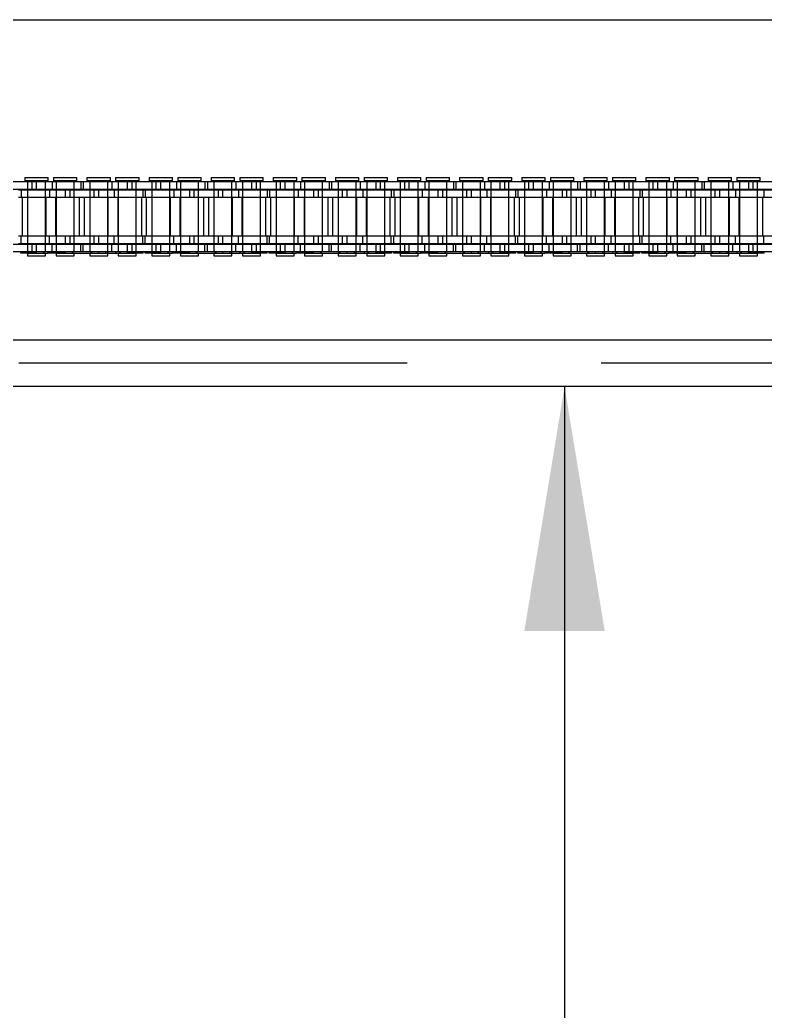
# Model space of a CAD drawing. Header units: metres. Extents: x 0 to 21025, y 0 to 14850.
# Drawn here: x 3292.9 to 3445.3, y 8918.9 to 9121.6 of the extents above; entities that cross this region are included whole.
import ezdxf

# ---------------------------------------------------------------- set-up
doc = ezdxf.new("R2010")
doc.units = ezdxf.units.M
doc.header["$LTSCALE"] = 25
doc.linetypes.add('HIDDEN2', pattern=[4.7625, 3.175, -1.5875])
for name, color, linetype in [('SDM', 7, 'Continuous'), ('SL4', 4, 'Continuous'), ('ST1', 7, 'HIDDEN2')]:
    doc.layers.add(name, color=color, linetype=linetype)
doc.styles.add('ROMANS', font='ROMANS.SHX')
doc.dimstyles.new('25___1-25', dxfattribs={"dimscale": 25, "dimtxt": 2.5, "dimasz": 2, "dimexe": 1.5, "dimexo": 1, "dimgap": 0.5, "dimtad": 1, "dimzin": 12, "dimtxsty": 'ROMANS', "dimcen": 0, "dimclrd": 256, "dimclre": 256, "dimclrt": 3, "dimazin": 3, "dimtfac": 1, "dimtmove": 0, "dimatfit": 0, "dimfxl": 1, "dimlwd": -1, "dimlwe": -1, "dimarcsym": 0})

msp = doc.modelspace()

# ---------------------------------------------------------------- linework, layer by layer
at = {"layer": 'SL4'}
for p, q in [((2880.564, 9121.619), (4205.539, 9121.619)), ((2880.564, 9056.144), (4205.539, 9056.144)), ((4205.539, 9046.619), (2880.564, 9046.619))]:
    msp.add_line(p, q, dxfattribs=at)
at = {"layer": 'ST1'}
for p, q in [((3286.303, 9088.541), (3295.398, 9088.541)), ((3293.932, 9089.384), (3298.729, 9089.384)), ((3293.932, 9089.384), (3293.932, 9088.725)), ((3298.729, 9088.725), (3293.932, 9088.725)), ((3294.485, 9088.725), (3294.485, 9074.227)), ((3294.485, 9088.541), (3294.485, 9087.021)), ((3295.398, 9088.541), (3296.258, 9088.541)), ((3295.398, 9087.021), (3295.398, 9088.541)), ((3296.258, 9088.541), (3305.353, 9088.541)), ((3296.258, 9088.541), (3296.258, 9087.021)), ((3298.175, 9074.227), (3298.175, 9088.725)), ((3298.175, 9087.021), (3298.175, 9088.541)), ((3298.729, 9088.725), (3298.729, 9089.384)), ((3299.505, 9088.541), (3299.505, 9087.021)), ((3299.78, 9089.384), (3304.577, 9089.384)), ((3299.78, 9089.384), (3299.78, 9088.725)), ((3304.577, 9088.725), (3299.78, 9088.725)), ((3300.333, 9088.725), (3300.333, 9074.227)), ((3300.333, 9088.541), (3300.333, 9087.021)), ((3304.023, 9074.227), (3304.023, 9088.725)), ((3304.023, 9087.021), (3304.023, 9088.541)), ((3304.577, 9088.725), (3304.577, 9089.384)), ((3305.353, 9088.541), (3305.353, 9087.021)), ((3305.353, 9088.541), (3311.703, 9088.541)), ((3305.855, 9088.541), (3305.855, 9087.021)), ((3306.632, 9089.384), (3311.429, 9089.384)), ((3306.632, 9089.384), (3306.632, 9088.725)), ((3311.429, 9088.725), (3306.632, 9088.725)), ((3307.185, 9088.725), (3307.185, 9074.227)), ((3307.185, 9088.541), (3307.185, 9087.021)), ((3310.875, 9074.227), (3310.875, 9088.725)), ((3310.875, 9087.021), (3310.875, 9088.541)), ((3311.429, 9088.725), (3311.429, 9089.384)), ((3311.703, 9088.541), (3311.703, 9087.021)), ((3311.703, 9088.541), (3320.798, 9088.541)), ((3312.48, 9089.384), (3317.277, 9089.384)), ((3312.48, 9089.384), (3312.48, 9088.725)), ((3317.277, 9088.725), (3312.48, 9088.725)), ((3313.033, 9088.725), (3313.033, 9074.227)), ((3313.033, 9088.541), (3313.033, 9087.021)), ((3314.95, 9087.021), (3314.95, 9088.541)), ((3315.81, 9088.541), (3315.81, 9087.021)), ((3316.723, 9074.227), (3316.723, 9088.725)), ((3316.723, 9087.021), (3316.723, 9088.541)), ((3317.277, 9088.725), (3317.277, 9089.384)), ((3319.332, 9089.384), (3324.129, 9089.384)), ((3319.332, 9089.384), (3319.332, 9088.725)), ((3324.129, 9088.725), (3319.332, 9088.725)), ((3319.885, 9088.725), (3319.885, 9074.227)), ((3319.885, 9088.541), (3319.885, 9087.021)), ((3320.798, 9088.541), (3321.658, 9088.541)), ((3320.798, 9087.021), (3320.798, 9088.541)), ((3321.658, 9088.541), (3330.753, 9088.541)), ((3321.658, 9088.541), (3321.658, 9087.021)), ((3323.575, 9074.227), (3323.575, 9088.725)), ((3323.575, 9087.021), (3323.575, 9088.541)), ((3324.129, 9088.725), (3324.129, 9089.384)), ((3324.905, 9088.541), (3324.905, 9087.021)), ((3325.18, 9089.384), (3329.977, 9089.384)), ((3325.18, 9089.384), (3325.18, 9088.725)), ((3329.977, 9088.725), (3325.18, 9088.725)), ((3325.733, 9088.725), (3325.733, 9074.227)), ((3325.733, 9088.541), (3325.733, 9087.021)), ((3329.423, 9074.227), (3329.423, 9088.725)), ((3329.423, 9087.021), (3329.423, 9088.541)), ((3329.977, 9088.725), (3329.977, 9089.384)), ((3330.753, 9088.541), (3330.753, 9087.021)), ((3330.753, 9088.541), (3337.103, 9088.541)), ((3331.255, 9088.541), (3331.255, 9087.021)), ((3332.032, 9089.384), (3336.829, 9089.384)), ((3332.032, 9089.384), (3332.032, 9088.725)), ((3336.829, 9088.725), (3332.032, 9088.725)), ((3332.585, 9088.725), (3332.585, 9074.227)), ((3332.585, 9088.541), (3332.585, 9087.021)), ((3336.275, 9074.227), (3336.275, 9088.725)), ((3336.275, 9087.021), (3336.275, 9088.541)), ((3336.829, 9088.725), (3336.829, 9089.384)), ((3337.103, 9088.541), (3337.103, 9087.021)), ((3337.103, 9088.541), (3346.198, 9088.541)), ((3337.88, 9089.384), (3342.677, 9089.384)), ((3337.88, 9089.384), (3337.88, 9088.725)), ((3342.677, 9088.725), (3337.88, 9088.725)), ((3338.433, 9088.725), (3338.433, 9074.227)), ((3338.433, 9088.541), (3338.433, 9087.021)), ((3340.35, 9087.021), (3340.35, 9088.541)), ((3341.21, 9088.541), (3341.21, 9087.021)), ((3342.123, 9074.227), (3342.123, 9088.725)), ((3342.123, 9087.021), (3342.123, 9088.541)), ((3342.677, 9088.725), (3342.677, 9089.384)), ((3344.732, 9089.384), (3349.529, 9089.384)), ((3344.732, 9089.384), (3344.732, 9088.725)), ((3349.529, 9088.725), (3344.732, 9088.725)), ((3345.285, 9088.725), (3345.285, 9074.227)), ((3345.285, 9088.541), (3345.285, 9087.021)), ((3346.198, 9088.541), (3347.058, 9088.541)), ((3346.198, 9087.021), (3346.198, 9088.541)), ((3347.058, 9088.541), (3356.153, 9088.541)), ((3347.058, 9088.541), (3347.058, 9087.021)), ((3348.975, 9074.227), (3348.975, 9088.725)), ((3348.975, 9087.021), (3348.975, 9088.541)), ((3349.529, 9088.725), (3349.529, 9089.384)), ((3350.305, 9088.541), (3350.305, 9087.021)), ((3350.58, 9089.384), (3355.377, 9089.384)), ((3350.58, 9089.384), (3350.58, 9088.725)), ((3355.377, 9088.725), (3350.58, 9088.725)), ((3351.133, 9088.725), (3351.133, 9074.227)), ((3351.133, 9088.541), (3351.133, 9087.021)), ((3354.823, 9074.227), (3354.823, 9088.725)), ((3354.823, 9087.021), (3354.823, 9088.541)), ((3355.377, 9088.725), (3355.377, 9089.384)), ((3356.153, 9088.541), (3356.153, 9087.021)), ((3356.153, 9088.541), (3362.503, 9088.541)), ((3356.655, 9088.541), (3356.655, 9087.021)), ((3357.432, 9089.384), (3362.229, 9089.384)), ((3357.432, 9089.384), (3357.432, 9088.725)), ((3362.229, 9088.725), (3357.432, 9088.725)), ((3357.985, 9088.725), (3357.985, 9074.227)), ((3357.985, 9088.541), (3357.985, 9087.021)), ((3361.675, 9074.227), (3361.675, 9088.725)), ((3361.675, 9087.021), (3361.675, 9088.541)), ((3362.229, 9088.725), (3362.229, 9089.384)), ((3362.503, 9088.541), (3362.503, 9087.021)), ((3362.503, 9088.541), (3371.598, 9088.541)), ((3363.28, 9089.384), (3368.077, 9089.384)), ((3363.28, 9089.384), (3363.28, 9088.725)), ((3368.077, 9088.725), (3363.28, 9088.725)), ((3363.833, 9088.725), (3363.833, 9074.227)), ((3363.833, 9088.541), (3363.833, 9087.021)), ((3365.75, 9087.021), (3365.75, 9088.541)), ((3366.61, 9088.541), (3366.61, 9087.021)), ((3367.523, 9074.227), (3367.523, 9088.725)), ((3367.523, 9087.021), (3367.523, 9088.541)), ((3368.077, 9088.725), (3368.077, 9089.384)), ((3370.132, 9089.384), (3374.929, 9089.384)), ((3370.132, 9089.384), (3370.132, 9088.725)), ((3374.929, 9088.725), (3370.132, 9088.725)), ((3370.685, 9088.725), (3370.685, 9074.227)), ((3370.685, 9088.541), (3370.685, 9087.021)), ((3371.598, 9088.541), (3372.458, 9088.541)), ((3371.598, 9087.021), (3371.598, 9088.541)), ((3372.458, 9088.541), (3381.553, 9088.541)), ((3372.458, 9088.541), (3372.458, 9087.021)), ((3374.375, 9074.227), (3374.375, 9088.725)), ((3374.375, 9087.021), (3374.375, 9088.541)), ((3374.929, 9088.725), (3374.929, 9089.384)), ((3375.705, 9088.541), (3375.705, 9087.021)), ((3375.98, 9089.384), (3380.777, 9089.384)), ((3375.98, 9089.384), (3375.98, 9088.725)), ((3380.777, 9088.725), (3375.98, 9088.725)), ((3376.533, 9088.725), (3376.533, 9074.227)), ((3376.533, 9088.541), (3376.533, 9087.021)), ((3380.223, 9074.227), (3380.223, 9088.725)), ((3380.223, 9087.021), (3380.223, 9088.541)), ((3380.777, 9088.725), (3380.777, 9089.384)), ((3381.553, 9088.541), (3381.553, 9087.021)), ((3381.553, 9088.541), (3387.903, 9088.541)), ((3382.055, 9088.541), (3382.055, 9087.021)), ((3382.832, 9089.384), (3387.629, 9089.384)), ((3382.832, 9089.384), (3382.832, 9088.725)), ((3387.629, 9088.725), (3382.832, 9088.725)), ((3383.385, 9088.725), (3383.385, 9074.227)), ((3383.385, 9088.541), (3383.385, 9087.021)), ((3387.075, 9074.227), (3387.075, 9088.725)), ((3387.075, 9087.021), (3387.075, 9088.541)), ((3387.629, 9088.725), (3387.629, 9089.384)), ((3387.903, 9088.541), (3387.903, 9087.021)), ((3387.903, 9088.541), (3396.998, 9088.541)), ((3388.68, 9089.384), (3393.477, 9089.384)), ((3388.68, 9089.384), (3388.68, 9088.725)), ((3393.477, 9088.725), (3388.68, 9088.725)), ((3389.233, 9088.725), (3389.233, 9074.227)), ((3389.233, 9088.541), (3389.233, 9087.021)), ((3391.15, 9087.021), (3391.15, 9088.541)), ((3392.01, 9088.541), (3392.01, 9087.021)), ((3392.923, 9074.227), (3392.923, 9088.725)), ((3392.923, 9087.021), (3392.923, 9088.541)), ((3393.477, 9088.725), (3393.477, 9089.384)), ((3395.532, 9089.384), (3400.329, 9089.384)), ((3395.532, 9089.384), (3395.532, 9088.725)), ((3400.329, 9088.725), (3395.532, 9088.725)), ((3396.085, 9088.725), (3396.085, 9074.227)), ((3396.085, 9088.541), (3396.085, 9087.021)), ((3396.998, 9088.541), (3397.858, 9088.541)), ((3396.998, 9087.021), (3396.998, 9088.541)), ((3397.858, 9088.541), (3406.953, 9088.541)), ((3397.858, 9088.541), (3397.858, 9087.021)), ((3399.775, 9074.227), (3399.775, 9088.725)), ((3399.775, 9087.021), (3399.775, 9088.541)), ((3400.329, 9088.725), (3400.329, 9089.384)), ((3401.105, 9088.541), (3401.105, 9087.021)), ((3401.38, 9089.384), (3406.177, 9089.384)), ((3401.38, 9089.384), (3401.38, 9088.725)), ((3406.177, 9088.725), (3401.38, 9088.725)), ((3401.933, 9088.725), (3401.933, 9074.227)), ((3401.933, 9088.541), (3401.933, 9087.021)), ((3405.623, 9074.227), (3405.623, 9088.725)), ((3405.623, 9087.021), (3405.623, 9088.541)), ((3406.177, 9088.725), (3406.177, 9089.384)), ((3406.953, 9088.541), (3406.953, 9087.021)), ((3406.953, 9088.541), (3413.303, 9088.541)), ((3407.455, 9088.541), (3407.455, 9087.021)), ((3408.232, 9089.384), (3413.029, 9089.384)), ((3408.232, 9089.384), (3408.232, 9088.725)), ((3413.029, 9088.725), (3408.232, 9088.725)), ((3408.785, 9088.725), (3408.785, 9074.227)), ((3408.785, 9088.541), (3408.785, 9087.021)), ((3412.475, 9074.227), (3412.475, 9088.725)), ((3412.475, 9087.021), (3412.475, 9088.541)), ((3413.029, 9088.725), (3413.029, 9089.384)), ((3413.303, 9088.541), (3413.303, 9087.021)), ((3413.303, 9088.541), (3422.398, 9088.541)), ((3414.08, 9089.384), (3418.877, 9089.384)), ((3414.08, 9089.384), (3414.08, 9088.725)), ((3418.877, 9088.725), (3414.08, 9088.725)), ((3414.633, 9088.725), (3414.633, 9074.227)), ((3414.633, 9088.541), (3414.633, 9087.021)), ((3416.55, 9087.021), (3416.55, 9088.541)), ((3417.41, 9088.541), (3417.41, 9087.021)), ((3418.323, 9074.227), (3418.323, 9088.725)), ((3418.323, 9087.021), (3418.323, 9088.541)), ((3418.877, 9088.725), (3418.877, 9089.384)), ((3420.932, 9089.384), (3425.729, 9089.384)), ((3420.932, 9089.384), (3420.932, 9088.725)), ((3425.729, 9088.725), (3420.932, 9088.725)), ((3421.485, 9088.725), (3421.485, 9074.227)), ((3421.485, 9088.541), (3421.485, 9087.021)), ((3422.398, 9088.541), (3423.258, 9088.541)), ((3422.398, 9087.021), (3422.398, 9088.541)), ((3423.258, 9088.541), (3432.353, 9088.541)), ((3423.258, 9088.541), (3423.258, 9087.021)), ((3425.175, 9074.227), (3425.175, 9088.725)), ((3425.175, 9087.021), (3425.175, 9088.541)), ((3425.729, 9088.725), (3425.729, 9089.384)), ((3426.505, 9088.541), (3426.505, 9087.021)), ((3426.78, 9089.384), (3431.577, 9089.384)), ((3426.78, 9089.384), (3426.78, 9088.725)), ((3431.577, 9088.725), (3426.78, 9088.725)), ((3427.333, 9088.725), (3427.333, 9074.227)), ((3427.333, 9088.541), (3427.333, 9087.021)), ((3431.023, 9074.227), (3431.023, 9088.725)), ((3431.023, 9087.021), (3431.023, 9088.541)), ((3431.577, 9088.725), (3431.577, 9089.384)), ((3432.353, 9088.541), (3432.353, 9087.021)), ((3432.353, 9088.541), (3438.703, 9088.541)), ((3432.855, 9088.541), (3432.855, 9087.021)), ((3433.632, 9089.384), (3438.429, 9089.384)), ((3433.632, 9089.384), (3433.632, 9088.725)), ((3438.429, 9088.725), (3433.632, 9088.725)), ((3434.185, 9088.725), (3434.185, 9074.227)), ((3434.185, 9088.541), (3434.185, 9087.021)), ((3437.875, 9074.227), (3437.875, 9088.725)), ((3437.875, 9087.021), (3437.875, 9088.541)), ((3438.429, 9088.725), (3438.429, 9089.384)), ((3438.703, 9088.541), (3438.703, 9087.021)), ((3438.703, 9088.541), (3447.798, 9088.541)), ((3439.48, 9089.384), (3444.277, 9089.384)), ((3439.48, 9089.384), (3439.48, 9088.725)), ((3444.277, 9088.725), (3439.48, 9088.725)), ((3440.033, 9088.725), (3440.033, 9074.227)), ((3440.033, 9088.541), (3440.033, 9087.021)), ((3441.95, 9087.021), (3441.95, 9088.541)), ((3442.81, 9088.541), (3442.81, 9087.021)), ((3443.723, 9074.227), (3443.723, 9088.725)), ((3443.723, 9087.021), (3443.723, 9088.541)), ((3444.277, 9088.725), (3444.277, 9089.384)), ((3286.303, 9087.021), (3295.398, 9087.021)), ((3292.653, 9086.869), (3299.003, 9086.869)), ((3293.155, 9086.869), (3293.155, 9085.349)), ((3294.485, 9086.869), (3294.485, 9085.349)), ((3295.398, 9087.021), (3296.258, 9087.021)), ((3296.258, 9087.021), (3305.353, 9087.021)), ((3298.175, 9085.349), (3298.175, 9086.869)), ((3299.003, 9086.869), (3299.003, 9085.349)), ((3299.003, 9086.869), (3308.098, 9086.869)), ((3300.333, 9086.869), (3300.333, 9085.349)), ((3302.25, 9085.349), (3302.25, 9086.869)), ((3303.11, 9086.869), (3303.11, 9085.349)), ((3304.023, 9085.349), (3304.023, 9086.869)), ((3305.353, 9087.021), (3311.703, 9087.021)), ((3307.185, 9086.869), (3307.185, 9085.349)), ((3308.098, 9086.869), (3308.958, 9086.869)), ((3308.098, 9085.349), (3308.098, 9086.869)), ((3308.958, 9086.869), (3318.053, 9086.869)), ((3308.958, 9086.869), (3308.958, 9085.349)), ((3310.875, 9085.349), (3310.875, 9086.869)), ((3311.703, 9087.021), (3320.798, 9087.021)), ((3312.205, 9086.869), (3312.205, 9085.349)), ((3313.033, 9086.869), (3313.033, 9085.349)), ((3316.723, 9085.349), (3316.723, 9086.869)), ((3318.053, 9086.869), (3318.053, 9085.349)), ((3318.053, 9086.869), (3324.403, 9086.869)), ((3318.555, 9086.869), (3318.555, 9085.349)), ((3319.885, 9086.869), (3319.885, 9085.349)), ((3320.798, 9087.021), (3321.658, 9087.021)), ((3321.658, 9087.021), (3330.753, 9087.021)), ((3323.575, 9085.349), (3323.575, 9086.869)), ((3324.403, 9086.869), (3324.403, 9085.349)), ((3324.403, 9086.869), (3333.498, 9086.869)), ((3325.733, 9086.869), (3325.733, 9085.349)), ((3327.65, 9085.349), (3327.65, 9086.869)), ((3328.51, 9086.869), (3328.51, 9085.349)), ((3329.423, 9085.349), (3329.423, 9086.869)), ((3330.753, 9087.021), (3337.103, 9087.021)), ((3332.585, 9086.869), (3332.585, 9085.349)), ((3333.498, 9086.869), (3334.358, 9086.869)), ((3333.498, 9085.349), (3333.498, 9086.869)), ((3334.358, 9086.869), (3343.453, 9086.869)), ((3334.358, 9086.869), (3334.358, 9085.349)), ((3336.275, 9085.349), (3336.275, 9086.869)), ((3337.103, 9087.021), (3346.198, 9087.021)), ((3337.605, 9086.869), (3337.605, 9085.349)), ((3338.433, 9086.869), (3338.433, 9085.349)), ((3342.123, 9085.349), (3342.123, 9086.869)), ((3343.453, 9086.869), (3343.453, 9085.349)), ((3343.453, 9086.869), (3349.803, 9086.869)), ((3343.955, 9086.869), (3343.955, 9085.349)), ((3345.285, 9086.869), (3345.285, 9085.349)), ((3346.198, 9087.021), (3347.058, 9087.021)), ((3347.058, 9087.021), (3356.153, 9087.021)), ((3348.975, 9085.349), (3348.975, 9086.869)), ((3349.803, 9086.869), (3349.803, 9085.349)), ((3349.803, 9086.869), (3358.898, 9086.869)), ((3351.133, 9086.869), (3351.133, 9085.349)), ((3353.05, 9085.349), (3353.05, 9086.869)), ((3353.91, 9086.869), (3353.91, 9085.349)), ((3354.823, 9085.349), (3354.823, 9086.869)), ((3356.153, 9087.021), (3362.503, 9087.021)), ((3357.985, 9086.869), (3357.985, 9085.349)), ((3358.898, 9086.869), (3359.758, 9086.869)), ((3358.898, 9085.349), (3358.898, 9086.869)), ((3359.758, 9086.869), (3368.853, 9086.869)), ((3359.758, 9086.869), (3359.758, 9085.349)), ((3361.675, 9085.349), (3361.675, 9086.869)), ((3362.503, 9087.021), (3371.598, 9087.021)), ((3363.005, 9086.869), (3363.005, 9085.349)), ((3363.833, 9086.869), (3363.833, 9085.349)), ((3367.523, 9085.349), (3367.523, 9086.869)), ((3368.853, 9086.869), (3368.853, 9085.349)), ((3368.853, 9086.869), (3375.203, 9086.869)), ((3369.355, 9086.869), (3369.355, 9085.349)), ((3370.685, 9086.869), (3370.685, 9085.349)), ((3371.598, 9087.021), (3372.458, 9087.021)), ((3372.458, 9087.021), (3381.553, 9087.021)), ((3374.375, 9085.349), (3374.375, 9086.869)), ((3375.203, 9086.869), (3375.203, 9085.349)), ((3375.203, 9086.869), (3384.298, 9086.869)), ((3376.533, 9086.869), (3376.533, 9085.349)), ((3378.45, 9085.349), (3378.45, 9086.869)), ((3379.31, 9086.869), (3379.31, 9085.349)), ((3380.223, 9085.349), (3380.223, 9086.869)), ((3381.553, 9087.021), (3387.903, 9087.021)), ((3383.385, 9086.869), (3383.385, 9085.349)), ((3384.298, 9086.869), (3385.158, 9086.869)), ((3384.298, 9085.349), (3384.298, 9086.869)), ((3385.158, 9086.869), (3394.253, 9086.869)), ((3385.158, 9086.869), (3385.158, 9085.349)), ((3387.075, 9085.349), (3387.075, 9086.869)), ((3387.903, 9087.021), (3396.998, 9087.021)), ((3388.405, 9086.869), (3388.405, 9085.349)), ((3389.233, 9086.869), (3389.233, 9085.349)), ((3392.923, 9085.349), (3392.923, 9086.869)), ((3394.253, 9086.869), (3394.253, 9085.349)), ((3394.253, 9086.869), (3400.603, 9086.869)), ((3394.755, 9086.869), (3394.755, 9085.349)), ((3396.085, 9086.869), (3396.085, 9085.349)), ((3396.998, 9087.021), (3397.858, 9087.021)), ((3397.858, 9087.021), (3406.953, 9087.021)), ((3399.775, 9085.349), (3399.775, 9086.869)), ((3400.603, 9086.869), (3400.603, 9085.349)), ((3400.603, 9086.869), (3409.698, 9086.869)), ((3401.933, 9086.869), (3401.933, 9085.349)), ((3403.85, 9085.349), (3403.85, 9086.869)), ((3404.71, 9086.869), (3404.71, 9085.349)), ((3405.623, 9085.349), (3405.623, 9086.869)), ((3406.953, 9087.021), (3413.303, 9087.021)), ((3408.785, 9086.869), (3408.785, 9085.349)), ((3409.698, 9086.869), (3410.558, 9086.869)), ((3409.698, 9085.349), (3409.698, 9086.869)), ((3410.558, 9086.869), (3419.653, 9086.869)), ((3410.558, 9086.869), (3410.558, 9085.349)), ((3412.475, 9085.349), (3412.475, 9086.869)), ((3413.303, 9087.021), (3422.398, 9087.021)), ((3413.805, 9086.869), (3413.805, 9085.349)), ((3414.633, 9086.869), (3414.633, 9085.349)), ((3418.323, 9085.349), (3418.323, 9086.869)), ((3419.653, 9086.869), (3419.653, 9085.349)), ((3419.653, 9086.869), (3426.003, 9086.869)), ((3420.155, 9086.869), (3420.155, 9085.349)), ((3421.485, 9086.869), (3421.485, 9085.349)), ((3422.398, 9087.021), (3423.258, 9087.021)), ((3423.258, 9087.021), (3432.353, 9087.021)), ((3425.175, 9085.349), (3425.175, 9086.869)), ((3426.003, 9086.869), (3426.003, 9085.349)), ((3426.003, 9086.869), (3435.098, 9086.869)), ((3427.333, 9086.869), (3427.333, 9085.349)), ((3429.25, 9085.349), (3429.25, 9086.869)), ((3430.11, 9086.869), (3430.11, 9085.349)), ((3431.023, 9085.349), (3431.023, 9086.869)), ((3432.353, 9087.021), (3438.703, 9087.021)), ((3434.185, 9086.869), (3434.185, 9085.349)), ((3435.098, 9086.869), (3435.958, 9086.869)), ((3435.098, 9085.349), (3435.098, 9086.869)), ((3435.958, 9086.869), (3445.053, 9086.869)), ((3435.958, 9086.869), (3435.958, 9085.349)), ((3437.875, 9085.349), (3437.875, 9086.869)), ((3438.703, 9087.021), (3447.798, 9087.021)), ((3439.205, 9086.869), (3439.205, 9085.349)), ((3440.033, 9086.869), (3440.033, 9085.349)), ((3443.723, 9085.349), (3443.723, 9086.869)), ((3445.053, 9086.869), (3445.053, 9085.349)), ((3445.053, 9086.869), (3451.403, 9086.869)), ((3292.653, 9085.349), (3299.003, 9085.349)), ((3293.438, 9077.419), (3293.438, 9085.349)), ((3294.485, 9085.349), (3294.485, 9077.419)), ((3298.175, 9077.419), (3298.175, 9085.349)), ((3298.218, 9085.349), (3298.218, 9077.419)), ((3299.003, 9085.349), (3308.098, 9085.349)), ((3300.29, 9077.419), (3300.29, 9085.349)), ((3300.333, 9085.349), (3300.333, 9077.419)), ((3304.023, 9077.419), (3304.023, 9085.349)), ((3305.07, 9085.349), (3305.07, 9077.419)), ((3306.138, 9077.419), (3306.138, 9085.349)), ((3307.185, 9085.349), (3307.185, 9077.419)), ((3308.098, 9085.349), (3308.958, 9085.349)), ((3308.958, 9085.349), (3318.053, 9085.349)), ((3310.875, 9077.419), (3310.875, 9085.349)), ((3310.918, 9085.349), (3310.918, 9077.419)), ((3312.99, 9077.419), (3312.99, 9085.349)), ((3313.033, 9085.349), (3313.033, 9077.419)), ((3316.723, 9077.419), (3316.723, 9085.349)), ((3317.77, 9085.349), (3317.77, 9077.419)), ((3318.053, 9085.349), (3324.403, 9085.349)), ((3318.838, 9077.419), (3318.838, 9085.349)), ((3319.885, 9085.349), (3319.885, 9077.419)), ((3323.575, 9077.419), (3323.575, 9085.349)), ((3323.618, 9085.349), (3323.618, 9077.419)), ((3324.403, 9085.349), (3333.498, 9085.349)), ((3325.69, 9077.419), (3325.69, 9085.349)), ((3325.733, 9085.349), (3325.733, 9077.419)), ((3329.423, 9077.419), (3329.423, 9085.349)), ((3330.47, 9085.349), (3330.47, 9077.419)), ((3331.538, 9077.419), (3331.538, 9085.349)), ((3332.585, 9085.349), (3332.585, 9077.419)), ((3333.498, 9085.349), (3334.358, 9085.349)), ((3334.358, 9085.349), (3343.453, 9085.349)), ((3336.275, 9077.419), (3336.275, 9085.349)), ((3336.318, 9085.349), (3336.318, 9077.419)), ((3338.39, 9077.419), (3338.39, 9085.349)), ((3338.433, 9085.349), (3338.433, 9077.419)), ((3342.123, 9077.419), (3342.123, 9085.349)), ((3343.17, 9085.349), (3343.17, 9077.419)), ((3343.453, 9085.349), (3349.803, 9085.349)), ((3344.238, 9077.419), (3344.238, 9085.349)), ((3345.285, 9085.349), (3345.285, 9077.419)), ((3348.975, 9077.419), (3348.975, 9085.349)), ((3349.018, 9085.349), (3349.018, 9077.419)), ((3349.803, 9085.349), (3358.898, 9085.349)), ((3351.09, 9077.419), (3351.09, 9085.349)), ((3351.133, 9085.349), (3351.133, 9077.419)), ((3354.823, 9077.419), (3354.823, 9085.349)), ((3355.87, 9085.349), (3355.87, 9077.419)), ((3356.938, 9077.419), (3356.938, 9085.349)), ((3357.985, 9085.349), (3357.985, 9077.419)), ((3358.898, 9085.349), (3359.758, 9085.349)), ((3359.758, 9085.349), (3368.853, 9085.349)), ((3361.675, 9077.419), (3361.675, 9085.349)), ((3361.718, 9085.349), (3361.718, 9077.419)), ((3363.79, 9077.419), (3363.79, 9085.349)), ((3363.833, 9085.349), (3363.833, 9077.419)), ((3367.523, 9077.419), (3367.523, 9085.349)), ((3368.57, 9085.349), (3368.57, 9077.419)), ((3368.853, 9085.349), (3375.203, 9085.349)), ((3369.638, 9077.419), (3369.638, 9085.349)), ((3370.685, 9085.349), (3370.685, 9077.419)), ((3374.375, 9077.419), (3374.375, 9085.349)), ((3374.418, 9085.349), (3374.418, 9077.419)), ((3375.203, 9085.349), (3384.298, 9085.349)), ((3376.49, 9077.419), (3376.49, 9085.349)), ((3376.533, 9085.349), (3376.533, 9077.419)), ((3380.223, 9077.419), (3380.223, 9085.349)), ((3381.27, 9085.349), (3381.27, 9077.419)), ((3382.338, 9077.419), (3382.338, 9085.349)), ((3383.385, 9085.349), (3383.385, 9077.419)), ((3384.298, 9085.349), (3385.158, 9085.349)), ((3385.158, 9085.349), (3394.253, 9085.349)), ((3387.075, 9077.419), (3387.075, 9085.349)), ((3387.118, 9085.349), (3387.118, 9077.419)), ((3389.19, 9077.419), (3389.19, 9085.349)), ((3389.233, 9085.349), (3389.233, 9077.419)), ((3392.923, 9077.419), (3392.923, 9085.349)), ((3393.97, 9085.349), (3393.97, 9077.419)), ((3394.253, 9085.349), (3400.603, 9085.349)), ((3395.038, 9077.419), (3395.038, 9085.349)), ((3396.085, 9085.349), (3396.085, 9077.419)), ((3399.775, 9077.419), (3399.775, 9085.349)), ((3399.818, 9085.349), (3399.818, 9077.419)), ((3400.603, 9085.349), (3409.698, 9085.349)), ((3401.89, 9077.419), (3401.89, 9085.349)), ((3401.933, 9085.349), (3401.933, 9077.419)), ((3405.623, 9077.419), (3405.623, 9085.349)), ((3406.67, 9085.349), (3406.67, 9077.419)), ((3407.738, 9077.419), (3407.738, 9085.349)), ((3408.785, 9085.349), (3408.785, 9077.419)), ((3409.698, 9085.349), (3410.558, 9085.349)), ((3410.558, 9085.349), (3419.653, 9085.349)), ((3412.475, 9077.419), (3412.475, 9085.349)), ((3412.518, 9085.349), (3412.518, 9077.419)), ((3414.59, 9077.419), (3414.59, 9085.349)), ((3414.633, 9085.349), (3414.633, 9077.419)), ((3418.323, 9077.419), (3418.323, 9085.349)), ((3419.37, 9085.349), (3419.37, 9077.419)), ((3419.653, 9085.349), (3426.003, 9085.349)), ((3420.438, 9077.419), (3420.438, 9085.349)), ((3421.485, 9085.349), (3421.485, 9077.419)), ((3425.175, 9077.419), (3425.175, 9085.349)), ((3425.218, 9085.349), (3425.218, 9077.419)), ((3426.003, 9085.349), (3435.098, 9085.349)), ((3427.29, 9077.419), (3427.29, 9085.349)), ((3427.333, 9085.349), (3427.333, 9077.419)), ((3431.023, 9077.419), (3431.023, 9085.349)), ((3432.07, 9085.349), (3432.07, 9077.419)), ((3433.138, 9077.419), (3433.138, 9085.349)), ((3434.185, 9085.349), (3434.185, 9077.419)), ((3435.098, 9085.349), (3435.958, 9085.349)), ((3435.958, 9085.349), (3445.053, 9085.349)), ((3437.875, 9077.419), (3437.875, 9085.349)), ((3437.918, 9085.349), (3437.918, 9077.419)), ((3439.99, 9077.419), (3439.99, 9085.349)), ((3440.033, 9085.349), (3440.033, 9077.419)), ((3443.723, 9077.419), (3443.723, 9085.349)), ((3444.77, 9085.349), (3444.77, 9077.419)), ((3445.053, 9085.349), (3451.403, 9085.349)), ((3292.653, 9077.419), (3299.003, 9077.419)), ((3293.155, 9075.899), (3293.155, 9077.419)), ((3294.485, 9077.419), (3294.485, 9075.899)), ((3298.175, 9075.899), (3298.175, 9077.419)), ((3299.003, 9075.899), (3299.003, 9077.419)), ((3299.003, 9077.419), (3308.098, 9077.419)), ((3300.333, 9077.419), (3300.333, 9075.899)), ((3302.25, 9075.899), (3302.25, 9077.419)), ((3303.11, 9077.419), (3303.11, 9075.899)), ((3304.023, 9075.899), (3304.023, 9077.419)), ((3307.185, 9077.419), (3307.185, 9075.899)), ((3308.098, 9077.419), (3308.958, 9077.419)), ((3308.098, 9075.899), (3308.098, 9077.419)), ((3308.958, 9077.419), (3318.053, 9077.419)), ((3308.958, 9077.419), (3308.958, 9075.899)), ((3310.875, 9075.899), (3310.875, 9077.419)), ((3312.205, 9075.899), (3312.205, 9077.419)), ((3313.033, 9077.419), (3313.033, 9075.899)), ((3316.723, 9075.899), (3316.723, 9077.419)), ((3318.053, 9075.899), (3318.053, 9077.419)), ((3318.053, 9077.419), (3324.403, 9077.419)), ((3318.555, 9075.899), (3318.555, 9077.419)), ((3319.885, 9077.419), (3319.885, 9075.899)), ((3323.575, 9075.899), (3323.575, 9077.419)), ((3324.403, 9075.899), (3324.403, 9077.419)), ((3324.403, 9077.419), (3333.498, 9077.419)), ((3325.733, 9077.419), (3325.733, 9075.899)), ((3327.65, 9075.899), (3327.65, 9077.419)), ((3328.51, 9077.419), (3328.51, 9075.899)), ((3329.423, 9075.899), (3329.423, 9077.419)), ((3332.585, 9077.419), (3332.585, 9075.899)), ((3333.498, 9077.419), (3334.358, 9077.419)), ((3333.498, 9075.899), (3333.498, 9077.419)), ((3334.358, 9077.419), (3343.453, 9077.419)), ((3334.358, 9077.419), (3334.358, 9075.899)), ((3336.275, 9075.899), (3336.275, 9077.419)), ((3337.605, 9075.899), (3337.605, 9077.419)), ((3338.433, 9077.419), (3338.433, 9075.899)), ((3342.123, 9075.899), (3342.123, 9077.419)), ((3343.453, 9075.899), (3343.453, 9077.419)), ((3343.453, 9077.419), (3349.803, 9077.419)), ((3343.955, 9075.899), (3343.955, 9077.419)), ((3345.285, 9077.419), (3345.285, 9075.899)), ((3348.975, 9075.899), (3348.975, 9077.419)), ((3349.803, 9075.899), (3349.803, 9077.419)), ((3349.803, 9077.419), (3358.898, 9077.419)), ((3351.133, 9077.419), (3351.133, 9075.899)), ((3353.05, 9075.899), (3353.05, 9077.419)), ((3353.91, 9077.419), (3353.91, 9075.899)), ((3354.823, 9075.899), (3354.823, 9077.419)), ((3357.985, 9077.419), (3357.985, 9075.899)), ((3358.898, 9077.419), (3359.758, 9077.419)), ((3358.898, 9075.899), (3358.898, 9077.419)), ((3359.758, 9077.419), (3368.853, 9077.419)), ((3359.758, 9077.419), (3359.758, 9075.899)), ((3361.675, 9075.899), (3361.675, 9077.419)), ((3363.005, 9075.899), (3363.005, 9077.419)), ((3363.833, 9077.419), (3363.833, 9075.899)), ((3367.523, 9075.899), (3367.523, 9077.419)), ((3368.853, 9075.899), (3368.853, 9077.419)), ((3368.853, 9077.419), (3375.203, 9077.419)), ((3369.355, 9075.899), (3369.355, 9077.419)), ((3370.685, 9077.419), (3370.685, 9075.899)), ((3374.375, 9075.899), (3374.375, 9077.419)), ((3375.203, 9075.899), (3375.203, 9077.419)), ((3375.203, 9077.419), (3384.298, 9077.419)), ((3376.533, 9077.419), (3376.533, 9075.899)), ((3378.45, 9075.899), (3378.45, 9077.419)), ((3379.31, 9077.419), (3379.31, 9075.899)), ((3380.223, 9075.899), (3380.223, 9077.419)), ((3383.385, 9077.419), (3383.385, 9075.899)), ((3384.298, 9077.419), (3385.158, 9077.419)), ((3384.298, 9075.899), (3384.298, 9077.419)), ((3385.158, 9077.419), (3394.253, 9077.419)), ((3385.158, 9077.419), (3385.158, 9075.899)), ((3387.075, 9075.899), (3387.075, 9077.419)), ((3388.405, 9075.899), (3388.405, 9077.419)), ((3389.233, 9077.419), (3389.233, 9075.899)), ((3392.923, 9075.899), (3392.923, 9077.419)), ((3394.253, 9075.899), (3394.253, 9077.419)), ((3394.253, 9077.419), (3400.603, 9077.419)), ((3394.755, 9075.899), (3394.755, 9077.419)), ((3396.085, 9077.419), (3396.085, 9075.899)), ((3399.775, 9075.899), (3399.775, 9077.419)), ((3400.603, 9075.899), (3400.603, 9077.419)), ((3400.603, 9077.419), (3409.698, 9077.419)), ((3401.933, 9077.419), (3401.933, 9075.899)), ((3403.85, 9075.899), (3403.85, 9077.419)), ((3404.71, 9077.419), (3404.71, 9075.899)), ((3405.623, 9075.899), (3405.623, 9077.419)), ((3408.785, 9077.419), (3408.785, 9075.899)), ((3409.698, 9077.419), (3410.558, 9077.419)), ((3409.698, 9075.899), (3409.698, 9077.419)), ((3410.558, 9077.419), (3419.653, 9077.419)), ((3410.558, 9077.419), (3410.558, 9075.899)), ((3412.475, 9075.899), (3412.475, 9077.419)), ((3413.805, 9075.899), (3413.805, 9077.419)), ((3414.633, 9077.419), (3414.633, 9075.899)), ((3418.323, 9075.899), (3418.323, 9077.419)), ((3419.653, 9075.899), (3419.653, 9077.419)), ((3419.653, 9077.419), (3426.003, 9077.419)), ((3420.155, 9075.899), (3420.155, 9077.419)), ((3421.485, 9077.419), (3421.485, 9075.899)), ((3425.175, 9075.899), (3425.175, 9077.419)), ((3426.003, 9075.899), (3426.003, 9077.419)), ((3426.003, 9077.419), (3435.098, 9077.419)), ((3427.333, 9077.419), (3427.333, 9075.899)), ((3429.25, 9075.899), (3429.25, 9077.419)), ((3430.11, 9077.419), (3430.11, 9075.899)), ((3431.023, 9075.899), (3431.023, 9077.419)), ((3434.185, 9077.419), (3434.185, 9075.899)), ((3435.098, 9077.419), (3435.958, 9077.419)), ((3435.098, 9075.899), (3435.098, 9077.419)), ((3435.958, 9077.419), (3445.053, 9077.419)), ((3435.958, 9077.419), (3435.958, 9075.899)), ((3437.875, 9075.899), (3437.875, 9077.419)), ((3439.205, 9075.899), (3439.205, 9077.419)), ((3440.033, 9077.419), (3440.033, 9075.899)), ((3443.723, 9075.899), (3443.723, 9077.419)), ((3445.053, 9075.899), (3445.053, 9077.419)), ((3445.053, 9077.419), (3451.403, 9077.419)), ((3286.303, 9075.747), (3295.398, 9075.747)), ((3286.303, 9074.227), (3295.398, 9074.227)), ((3292.653, 9075.899), (3299.003, 9075.899)), ((3293.099, 9073.894), (3293.099, 9074.227)), ((3294.485, 9075.747), (3294.485, 9074.227)), ((3294.854, 9074.227), (3294.854, 9073.858)), ((3295.223, 9073.894), (3295.223, 9074.227)), ((3295.398, 9075.747), (3296.258, 9075.747)), ((3295.398, 9074.227), (3295.398, 9075.747)), ((3295.398, 9074.227), (3296.258, 9074.227)), ((3296.258, 9075.747), (3305.353, 9075.747)), ((3296.258, 9075.747), (3296.258, 9074.227)), ((3296.258, 9074.227), (3305.353, 9074.227)), ((3296.33, 9073.894), (3296.33, 9074.227)), ((3297.806, 9073.858), (3297.806, 9074.227)), ((3297.949, 9073.894), (3297.949, 9074.227)), ((3298.175, 9074.227), (3298.175, 9075.747)), ((3298.626, 9074.227), (3298.626, 9073.894)), ((3299.003, 9075.899), (3308.098, 9075.899)), ((3299.505, 9074.227), (3299.505, 9075.747)), ((3300.333, 9075.747), (3300.333, 9073.894)), ((3300.702, 9074.227), (3300.702, 9073.858)), ((3302.178, 9073.894), (3302.178, 9074.227)), ((3303.654, 9073.858), (3303.654, 9074.227)), ((3303.797, 9073.894), (3303.797, 9074.227)), ((3304.023, 9074.227), (3304.023, 9075.747)), ((3305.353, 9074.227), (3305.353, 9075.747)), ((3305.353, 9075.747), (3311.703, 9075.747)), ((3305.353, 9074.227), (3311.703, 9074.227)), ((3305.855, 9074.227), (3305.855, 9075.747)), ((3307.185, 9075.747), (3307.185, 9074.227)), ((3307.411, 9073.894), (3307.411, 9074.227)), ((3307.554, 9074.227), (3307.554, 9073.858)), ((3308.098, 9075.899), (3308.958, 9075.899)), ((3308.958, 9075.899), (3318.053, 9075.899)), ((3309.03, 9073.894), (3309.03, 9074.227)), ((3310.506, 9073.858), (3310.506, 9074.227)), ((3310.875, 9073.894), (3310.875, 9075.747)), ((3311.703, 9074.227), (3311.703, 9075.747)), ((3311.703, 9075.747), (3320.798, 9075.747)), ((3311.703, 9074.227), (3320.798, 9074.227)), ((3312.582, 9073.894), (3312.582, 9074.227)), ((3313.033, 9075.747), (3313.033, 9074.227)), ((3313.259, 9073.894), (3313.259, 9074.227)), ((3313.402, 9074.227), (3313.402, 9073.858)), ((3314.878, 9073.894), (3314.878, 9074.227)), ((3314.95, 9074.227), (3314.95, 9075.747)), ((3315.81, 9075.747), (3315.81, 9074.227)), ((3315.985, 9073.894), (3315.985, 9074.227)), ((3316.354, 9073.858), (3316.354, 9074.227)), ((3316.723, 9074.227), (3316.723, 9075.747)), ((3318.053, 9075.899), (3324.403, 9075.899)), ((3318.109, 9073.894), (3318.109, 9074.227)), ((3318.499, 9073.894), (3318.499, 9074.227)), ((3319.885, 9075.747), (3319.885, 9074.227)), ((3320.254, 9074.227), (3320.254, 9073.858)), ((3320.623, 9073.894), (3320.623, 9074.227)), ((3320.798, 9075.747), (3321.658, 9075.747)), ((3320.798, 9074.227), (3320.798, 9075.747)), ((3320.798, 9074.227), (3321.658, 9074.227)), ((3321.658, 9075.747), (3330.753, 9075.747)), ((3321.658, 9075.747), (3321.658, 9074.227)), ((3321.658, 9074.227), (3330.753, 9074.227)), ((3321.73, 9073.894), (3321.73, 9074.227)), ((3323.206, 9073.858), (3323.206, 9074.227)), ((3323.349, 9073.894), (3323.349, 9074.227)), ((3323.575, 9074.227), (3323.575, 9075.747)), ((3324.026, 9074.227), (3324.026, 9073.894)), ((3324.403, 9075.899), (3333.498, 9075.899)), ((3324.905, 9074.227), (3324.905, 9075.747)), ((3325.733, 9075.747), (3325.733, 9073.894)), ((3326.102, 9074.227), (3326.102, 9073.858)), ((3327.578, 9073.894), (3327.578, 9074.227)), ((3329.054, 9073.858), (3329.054, 9074.227)), ((3329.197, 9073.894), (3329.197, 9074.227)), ((3329.423, 9074.227), (3329.423, 9075.747)), ((3330.753, 9074.227), (3330.753, 9075.747)), ((3330.753, 9075.747), (3337.103, 9075.747)), ((3330.753, 9074.227), (3337.103, 9074.227)), ((3331.255, 9074.227), (3331.255, 9075.747)), ((3332.585, 9075.747), (3332.585, 9074.227)), ((3332.811, 9073.894), (3332.811, 9074.227)), ((3332.954, 9074.227), (3332.954, 9073.858)), ((3333.498, 9075.899), (3334.358, 9075.899)), ((3334.358, 9075.899), (3343.453, 9075.899)), ((3334.43, 9073.894), (3334.43, 9074.227)), ((3335.906, 9073.858), (3335.906, 9074.227)), ((3336.275, 9073.894), (3336.275, 9075.747)), ((3337.103, 9074.227), (3337.103, 9075.747)), ((3337.103, 9075.747), (3346.198, 9075.747)), ((3337.103, 9074.227), (3346.198, 9074.227)), ((3337.982, 9073.894), (3337.982, 9074.227)), ((3338.433, 9075.747), (3338.433, 9074.227)), ((3338.659, 9073.894), (3338.659, 9074.227)), ((3338.802, 9074.227), (3338.802, 9073.858)), ((3340.278, 9073.894), (3340.278, 9074.227)), ((3340.35, 9074.227), (3340.35, 9075.747)), ((3341.21, 9075.747), (3341.21, 9074.227)), ((3341.385, 9073.894), (3341.385, 9074.227)), ((3341.754, 9073.858), (3341.754, 9074.227)), ((3342.123, 9074.227), (3342.123, 9075.747)), ((3343.453, 9075.899), (3349.803, 9075.899)), ((3343.509, 9073.894), (3343.509, 9074.227)), ((3343.899, 9073.894), (3343.899, 9074.227)), ((3345.285, 9075.747), (3345.285, 9074.227)), ((3345.654, 9074.227), (3345.654, 9073.858)), ((3346.023, 9073.894), (3346.023, 9074.227)), ((3346.198, 9075.747), (3347.058, 9075.747)), ((3346.198, 9074.227), (3346.198, 9075.747)), ((3346.198, 9074.227), (3347.058, 9074.227)), ((3347.058, 9075.747), (3356.153, 9075.747)), ((3347.058, 9075.747), (3347.058, 9074.227)), ((3347.058, 9074.227), (3356.153, 9074.227)), ((3347.13, 9073.894), (3347.13, 9074.227)), ((3348.606, 9073.858), (3348.606, 9074.227)), ((3348.749, 9073.894), (3348.749, 9074.227)), ((3348.975, 9074.227), (3348.975, 9075.747)), ((3349.426, 9074.227), (3349.426, 9073.894)), ((3349.803, 9075.899), (3358.898, 9075.899)), ((3350.305, 9074.227), (3350.305, 9075.747)), ((3351.133, 9075.747), (3351.133, 9073.894)), ((3351.502, 9074.227), (3351.502, 9073.858)), ((3352.978, 9073.894), (3352.978, 9074.227)), ((3354.454, 9073.858), (3354.454, 9074.227)), ((3354.597, 9073.894), (3354.597, 9074.227)), ((3354.823, 9074.227), (3354.823, 9075.747)), ((3356.153, 9074.227), (3356.153, 9075.747)), ((3356.153, 9075.747), (3362.503, 9075.747)), ((3356.153, 9074.227), (3362.503, 9074.227)), ((3356.655, 9074.227), (3356.655, 9075.747)), ((3357.985, 9075.747), (3357.985, 9074.227)), ((3358.211, 9073.894), (3358.211, 9074.227)), ((3358.354, 9074.227), (3358.354, 9073.858)), ((3358.898, 9075.899), (3359.758, 9075.899)), ((3359.758, 9075.899), (3368.853, 9075.899)), ((3359.83, 9073.894), (3359.83, 9074.227)), ((3361.306, 9073.858), (3361.306, 9074.227)), ((3361.675, 9073.894), (3361.675, 9075.747)), ((3362.503, 9074.227), (3362.503, 9075.747)), ((3362.503, 9075.747), (3371.598, 9075.747)), ((3362.503, 9074.227), (3371.598, 9074.227)), ((3363.382, 9073.894), (3363.382, 9074.227)), ((3363.833, 9075.747), (3363.833, 9074.227)), ((3364.059, 9073.894), (3364.059, 9074.227)), ((3364.202, 9074.227), (3364.202, 9073.858)), ((3365.678, 9073.894), (3365.678, 9074.227)), ((3365.75, 9074.227), (3365.75, 9075.747)), ((3366.61, 9075.747), (3366.61, 9074.227)), ((3366.785, 9073.894), (3366.785, 9074.227)), ((3367.154, 9073.858), (3367.154, 9074.227)), ((3367.523, 9074.227), (3367.523, 9075.747)), ((3368.853, 9075.899), (3375.203, 9075.899)), ((3368.909, 9073.894), (3368.909, 9074.227)), ((3369.299, 9073.894), (3369.299, 9074.227)), ((3370.685, 9075.747), (3370.685, 9074.227)), ((3371.054, 9074.227), (3371.054, 9073.858)), ((3371.423, 9073.894), (3371.423, 9074.227)), ((3371.598, 9075.747), (3372.458, 9075.747)), ((3371.598, 9074.227), (3371.598, 9075.747)), ((3371.598, 9074.227), (3372.458, 9074.227)), ((3372.458, 9075.747), (3381.553, 9075.747)), ((3372.458, 9075.747), (3372.458, 9074.227)), ((3372.458, 9074.227), (3381.553, 9074.227)), ((3372.53, 9073.894), (3372.53, 9074.227)), ((3374.006, 9073.858), (3374.006, 9074.227)), ((3374.149, 9073.894), (3374.149, 9074.227)), ((3374.375, 9074.227), (3374.375, 9075.747)), ((3374.826, 9074.227), (3374.826, 9073.894)), ((3375.203, 9075.899), (3384.298, 9075.899)), ((3375.705, 9074.227), (3375.705, 9075.747)), ((3376.533, 9075.747), (3376.533, 9073.894)), ((3376.902, 9074.227), (3376.902, 9073.858)), ((3378.378, 9073.894), (3378.378, 9074.227)), ((3379.854, 9073.858), (3379.854, 9074.227)), ((3379.997, 9073.894), (3379.997, 9074.227)), ((3380.223, 9074.227), (3380.223, 9075.747)), ((3381.553, 9074.227), (3381.553, 9075.747)), ((3381.553, 9075.747), (3387.903, 9075.747)), ((3381.553, 9074.227), (3387.903, 9074.227)), ((3382.055, 9074.227), (3382.055, 9075.747)), ((3383.385, 9075.747), (3383.385, 9074.227)), ((3383.611, 9073.894), (3383.611, 9074.227)), ((3383.754, 9074.227), (3383.754, 9073.858)), ((3384.298, 9075.899), (3385.158, 9075.899)), ((3385.158, 9075.899), (3394.253, 9075.899)), ((3385.23, 9073.894), (3385.23, 9074.227)), ((3386.706, 9073.858), (3386.706, 9074.227)), ((3387.075, 9073.894), (3387.075, 9075.747)), ((3387.903, 9074.227), (3387.903, 9075.747)), ((3387.903, 9075.747), (3396.998, 9075.747)), ((3387.903, 9074.227), (3396.998, 9074.227)), ((3388.782, 9073.894), (3388.782, 9074.227)), ((3389.233, 9075.747), (3389.233, 9074.227)), ((3389.459, 9073.894), (3389.459, 9074.227)), ((3389.602, 9074.227), (3389.602, 9073.858)), ((3391.078, 9073.894), (3391.078, 9074.227)), ((3391.15, 9074.227), (3391.15, 9075.747)), ((3392.01, 9075.747), (3392.01, 9074.227)), ((3392.185, 9073.894), (3392.185, 9074.227)), ((3392.554, 9073.858), (3392.554, 9074.227)), ((3392.923, 9074.227), (3392.923, 9075.747)), ((3394.253, 9075.899), (3400.603, 9075.899)), ((3394.309, 9073.894), (3394.309, 9074.227)), ((3394.699, 9073.894), (3394.699, 9074.227)), ((3396.085, 9075.747), (3396.085, 9074.227)), ((3396.454, 9074.227), (3396.454, 9073.858)), ((3396.823, 9073.894), (3396.823, 9074.227)), ((3396.998, 9075.747), (3397.858, 9075.747)), ((3396.998, 9074.227), (3396.998, 9075.747)), ((3396.998, 9074.227), (3397.858, 9074.227)), ((3397.858, 9075.747), (3406.953, 9075.747)), ((3397.858, 9075.747), (3397.858, 9074.227)), ((3397.858, 9074.227), (3406.953, 9074.227)), ((3397.93, 9073.894), (3397.93, 9074.227)), ((3399.406, 9073.858), (3399.406, 9074.227)), ((3399.549, 9073.894), (3399.549, 9074.227)), ((3399.775, 9074.227), (3399.775, 9075.747)), ((3400.226, 9074.227), (3400.226, 9073.894)), ((3400.603, 9075.899), (3409.698, 9075.899)), ((3401.105, 9074.227), (3401.105, 9075.747)), ((3401.933, 9075.747), (3401.933, 9073.894)), ((3402.302, 9074.227), (3402.302, 9073.858)), ((3403.778, 9073.894), (3403.778, 9074.227)), ((3405.254, 9073.858), (3405.254, 9074.227)), ((3405.397, 9073.894), (3405.397, 9074.227)), ((3405.623, 9074.227), (3405.623, 9075.747)), ((3406.953, 9074.227), (3406.953, 9075.747)), ((3406.953, 9075.747), (3413.303, 9075.747)), ((3406.953, 9074.227), (3413.303, 9074.227)), ((3407.455, 9074.227), (3407.455, 9075.747)), ((3408.785, 9075.747), (3408.785, 9074.227)), ((3409.011, 9073.894), (3409.011, 9074.227)), ((3409.154, 9074.227), (3409.154, 9073.858)), ((3409.698, 9075.899), (3410.558, 9075.899)), ((3410.558, 9075.899), (3419.653, 9075.899)), ((3410.63, 9073.894), (3410.63, 9074.227)), ((3412.106, 9073.858), (3412.106, 9074.227)), ((3412.475, 9073.894), (3412.475, 9075.747)), ((3413.303, 9074.227), (3413.303, 9075.747)), ((3413.303, 9075.747), (3422.398, 9075.747)), ((3413.303, 9074.227), (3422.398, 9074.227)), ((3414.182, 9073.894), (3414.182, 9074.227)), ((3414.633, 9075.747), (3414.633, 9074.227)), ((3414.859, 9073.894), (3414.859, 9074.227)), ((3415.002, 9074.227), (3415.002, 9073.858)), ((3416.478, 9073.894), (3416.478, 9074.227)), ((3416.55, 9074.227), (3416.55, 9075.747)), ((3417.41, 9075.747), (3417.41, 9074.227)), ((3417.585, 9073.894), (3417.585, 9074.227)), ((3417.954, 9073.858), (3417.954, 9074.227)), ((3418.323, 9074.227), (3418.323, 9075.747)), ((3419.653, 9075.899), (3426.003, 9075.899)), ((3419.709, 9073.894), (3419.709, 9074.227)), ((3420.099, 9073.894), (3420.099, 9074.227)), ((3421.485, 9075.747), (3421.485, 9074.227)), ((3421.854, 9074.227), (3421.854, 9073.858)), ((3422.223, 9073.894), (3422.223, 9074.227)), ((3422.398, 9075.747), (3423.258, 9075.747)), ((3422.398, 9074.227), (3422.398, 9075.747)), ((3422.398, 9074.227), (3423.258, 9074.227)), ((3423.258, 9075.747), (3432.353, 9075.747)), ((3423.258, 9075.747), (3423.258, 9074.227)), ((3423.258, 9074.227), (3432.353, 9074.227)), ((3423.33, 9073.894), (3423.33, 9074.227)), ((3424.806, 9073.858), (3424.806, 9074.227)), ((3424.949, 9073.894), (3424.949, 9074.227)), ((3425.175, 9074.227), (3425.175, 9075.747)), ((3425.626, 9074.227), (3425.626, 9073.894)), ((3426.003, 9075.899), (3435.098, 9075.899)), ((3426.505, 9074.227), (3426.505, 9075.747)), ((3427.333, 9075.747), (3427.333, 9073.894)), ((3427.702, 9074.227), (3427.702, 9073.858)), ((3429.178, 9073.894), (3429.178, 9074.227)), ((3430.654, 9073.858), (3430.654, 9074.227)), ((3430.797, 9073.894), (3430.797, 9074.227)), ((3431.023, 9074.227), (3431.023, 9075.747)), ((3432.353, 9074.227), (3432.353, 9075.747)), ((3432.353, 9075.747), (3438.703, 9075.747)), ((3432.353, 9074.227), (3438.703, 9074.227)), ((3432.855, 9074.227), (3432.855, 9075.747)), ((3434.185, 9075.747), (3434.185, 9074.227)), ((3434.411, 9073.894), (3434.411, 9074.227)), ((3434.554, 9074.227), (3434.554, 9073.858)), ((3435.098, 9075.899), (3435.958, 9075.899)), ((3435.958, 9075.899), (3445.053, 9075.899)), ((3436.03, 9073.894), (3436.03, 9074.227)), ((3437.506, 9073.858), (3437.506, 9074.227)), ((3437.875, 9073.894), (3437.875, 9075.747)), ((3438.703, 9074.227), (3438.703, 9075.747)), ((3438.703, 9075.747), (3447.798, 9075.747)), ((3438.703, 9074.227), (3447.798, 9074.227)), ((3439.582, 9073.894), (3439.582, 9074.227)), ((3440.033, 9075.747), (3440.033, 9074.227)), ((3440.259, 9073.894), (3440.259, 9074.227)), ((3440.402, 9074.227), (3440.402, 9073.858)), ((3441.878, 9073.894), (3441.878, 9074.227)), ((3441.95, 9074.227), (3441.95, 9075.747)), ((3442.81, 9075.747), (3442.81, 9074.227)), ((3442.985, 9073.894), (3442.985, 9074.227)), ((3443.354, 9073.858), (3443.354, 9074.227)), ((3443.723, 9074.227), (3443.723, 9075.747)), ((3445.053, 9075.899), (3451.403, 9075.899)), ((3445.109, 9073.894), (3445.109, 9074.227)), ((3296.33, 9073.894), (3293.099, 9073.894)), ((3298.175, 9073.858), (3294.485, 9073.858)), ((3294.485, 9073.858), (3294.485, 9073.384)), ((3294.485, 9073.384), (3298.175, 9073.384)), ((3296.33, 9073.894), (3298.626, 9073.894)), ((3298.175, 9073.384), (3298.175, 9073.858)), ((3302.178, 9073.894), (3298.626, 9073.894)), ((3304.023, 9073.858), (3300.333, 9073.858)), ((3300.333, 9073.858), (3300.333, 9073.384)), ((3300.333, 9073.384), (3304.023, 9073.384)), ((3302.178, 9073.894), (3314.878, 9073.894)), ((3304.023, 9073.384), (3304.023, 9073.858)), ((3310.875, 9073.858), (3307.185, 9073.858)), ((3307.185, 9073.858), (3307.185, 9073.384)), ((3307.185, 9073.384), (3310.875, 9073.384)), ((3310.875, 9073.384), (3310.875, 9073.858)), ((3316.723, 9073.858), (3313.033, 9073.858)), ((3313.033, 9073.858), (3313.033, 9073.384)), ((3313.033, 9073.384), (3316.723, 9073.384)), ((3318.109, 9073.894), (3314.878, 9073.894)), ((3316.723, 9073.384), (3316.723, 9073.858)), ((3321.73, 9073.894), (3318.499, 9073.894)), ((3323.575, 9073.858), (3319.885, 9073.858)), ((3319.885, 9073.858), (3319.885, 9073.384)), ((3319.885, 9073.384), (3323.575, 9073.384)), ((3321.73, 9073.894), (3324.026, 9073.894)), ((3323.575, 9073.384), (3323.575, 9073.858)), ((3327.578, 9073.894), (3324.026, 9073.894)), ((3329.423, 9073.858), (3325.733, 9073.858)), ((3325.733, 9073.858), (3325.733, 9073.384)), ((3325.733, 9073.384), (3329.423, 9073.384)), ((3327.578, 9073.894), (3340.278, 9073.894)), ((3329.423, 9073.384), (3329.423, 9073.858)), ((3336.275, 9073.858), (3332.585, 9073.858)), ((3332.585, 9073.858), (3332.585, 9073.384)), ((3332.585, 9073.384), (3336.275, 9073.384)), ((3336.275, 9073.384), (3336.275, 9073.858)), ((3342.123, 9073.858), (3338.433, 9073.858)), ((3338.433, 9073.858), (3338.433, 9073.384)), ((3338.433, 9073.384), (3342.123, 9073.384)), ((3343.509, 9073.894), (3340.278, 9073.894)), ((3342.123, 9073.384), (3342.123, 9073.858)), ((3347.13, 9073.894), (3343.899, 9073.894)), ((3348.975, 9073.858), (3345.285, 9073.858)), ((3345.285, 9073.858), (3345.285, 9073.384)), ((3345.285, 9073.384), (3348.975, 9073.384)), ((3347.13, 9073.894), (3349.426, 9073.894)), ((3348.975, 9073.384), (3348.975, 9073.858)), ((3352.978, 9073.894), (3349.426, 9073.894)), ((3354.823, 9073.858), (3351.133, 9073.858)), ((3351.133, 9073.858), (3351.133, 9073.384)), ((3351.133, 9073.384), (3354.823, 9073.384)), ((3352.978, 9073.894), (3365.678, 9073.894)), ((3354.823, 9073.384), (3354.823, 9073.858)), ((3361.675, 9073.858), (3357.985, 9073.858)), ((3357.985, 9073.858), (3357.985, 9073.384)), ((3357.985, 9073.384), (3361.675, 9073.384)), ((3361.675, 9073.384), (3361.675, 9073.858)), ((3367.523, 9073.858), (3363.833, 9073.858)), ((3363.833, 9073.858), (3363.833, 9073.384)), ((3363.833, 9073.384), (3367.523, 9073.384)), ((3368.909, 9073.894), (3365.678, 9073.894)), ((3367.523, 9073.384), (3367.523, 9073.858)), ((3372.53, 9073.894), (3369.299, 9073.894)), ((3374.375, 9073.858), (3370.685, 9073.858)), ((3370.685, 9073.858), (3370.685, 9073.384)), ((3370.685, 9073.384), (3374.375, 9073.384)), ((3372.53, 9073.894), (3374.826, 9073.894)), ((3374.375, 9073.384), (3374.375, 9073.858)), ((3378.378, 9073.894), (3374.826, 9073.894)), ((3380.223, 9073.858), (3376.533, 9073.858)), ((3376.533, 9073.858), (3376.533, 9073.384)), ((3376.533, 9073.384), (3380.223, 9073.384)), ((3378.378, 9073.894), (3391.078, 9073.894)), ((3380.223, 9073.384), (3380.223, 9073.858)), ((3387.075, 9073.858), (3383.385, 9073.858)), ((3383.385, 9073.858), (3383.385, 9073.384)), ((3383.385, 9073.384), (3387.075, 9073.384)), ((3387.075, 9073.384), (3387.075, 9073.858)), ((3392.923, 9073.858), (3389.233, 9073.858)), ((3389.233, 9073.858), (3389.233, 9073.384)), ((3389.233, 9073.384), (3392.923, 9073.384)), ((3394.309, 9073.894), (3391.078, 9073.894)), ((3392.923, 9073.384), (3392.923, 9073.858)), ((3397.93, 9073.894), (3394.699, 9073.894)), ((3399.775, 9073.858), (3396.085, 9073.858)), ((3396.085, 9073.858), (3396.085, 9073.384)), ((3396.085, 9073.384), (3399.775, 9073.384)), ((3397.93, 9073.894), (3400.226, 9073.894)), ((3399.775, 9073.384), (3399.775, 9073.858)), ((3403.778, 9073.894), (3400.226, 9073.894)), ((3405.623, 9073.858), (3401.933, 9073.858)), ((3401.933, 9073.858), (3401.933, 9073.384)), ((3401.933, 9073.384), (3405.623, 9073.384)), ((3403.778, 9073.894), (3416.478, 9073.894)), ((3405.623, 9073.384), (3405.623, 9073.858)), ((3412.475, 9073.858), (3408.785, 9073.858)), ((3408.785, 9073.858), (3408.785, 9073.384)), ((3408.785, 9073.384), (3412.475, 9073.384)), ((3412.475, 9073.384), (3412.475, 9073.858)), ((3418.323, 9073.858), (3414.633, 9073.858)), ((3414.633, 9073.858), (3414.633, 9073.384)), ((3414.633, 9073.384), (3418.323, 9073.384)), ((3419.709, 9073.894), (3416.478, 9073.894)), ((3418.323, 9073.384), (3418.323, 9073.858)), ((3423.33, 9073.894), (3420.099, 9073.894)), ((3425.175, 9073.858), (3421.485, 9073.858)), ((3421.485, 9073.858), (3421.485, 9073.384)), ((3421.485, 9073.384), (3425.175, 9073.384)), ((3423.33, 9073.894), (3425.626, 9073.894)), ((3425.175, 9073.384), (3425.175, 9073.858)), ((3429.178, 9073.894), (3425.626, 9073.894)), ((3431.023, 9073.858), (3427.333, 9073.858)), ((3427.333, 9073.858), (3427.333, 9073.384)), ((3427.333, 9073.384), (3431.023, 9073.384)), ((3429.178, 9073.894), (3441.878, 9073.894)), ((3431.023, 9073.384), (3431.023, 9073.858)), ((3437.875, 9073.858), (3434.185, 9073.858)), ((3434.185, 9073.858), (3434.185, 9073.384)), ((3434.185, 9073.384), (3437.875, 9073.384)), ((3437.875, 9073.384), (3437.875, 9073.858)), ((3443.723, 9073.858), (3440.033, 9073.858)), ((3440.033, 9073.858), (3440.033, 9073.384)), ((3440.033, 9073.384), (3443.723, 9073.384)), ((3445.109, 9073.894), (3441.878, 9073.894)), ((3443.723, 9073.384), (3443.723, 9073.858)), ((2880.564, 9056.144), (4205.539, 9056.144)), ((4205.539, 9051.381), (2880.564, 9051.381))]:
    msp.add_line(p, q, dxfattribs=at)

# ---------------------------------------------------------------- leaders
at = {"layer": 'SDM'}
msp.add_leader([(3404.287, 9046.619), (3404.221, 8722.009)], dimstyle='25___1-25', override={"dimgap": 0.5, "dimtad": 0}, dxfattribs=at)

doc.saveas('drawing.dxf')
